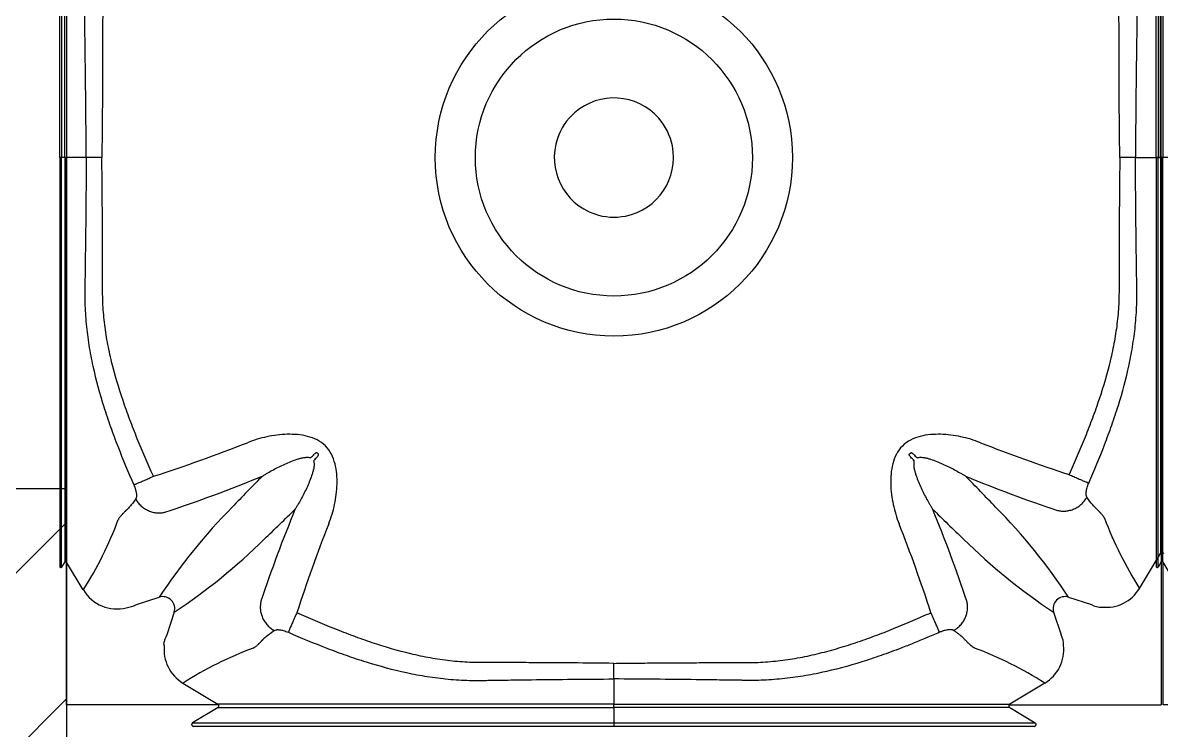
# Model space of a CAD drawing. Header units: millimetres. Extents: x -455371 to 117772, y -78417 to 116564.
# Drawn here: x -38112 to -37532, y 55724 to 56085 of the extents above; entities that cross this region are included whole.
import ezdxf

# ---------------------------------------------------------------- set-up
doc = ezdxf.new("R2010")
doc.units = ezdxf.units.MM
doc.layers.get('0').update_dxf_attribs({"color": 255})
doc.layers.add('Cls', color=7, linetype='Continuous', lineweight=25)
doc.layers.add('quote', color=5, linetype='Continuous', lineweight=15)
doc.layers.add('Contorno-Cupolex', color=3, linetype='Continuous')
doc.layers.add('RETINI', color=253, linetype='Continuous')

# ---------------------------------------------------------------- blocks, each defined once
blk = doc.blocks.new('Cupolex H50')
at = {"layer": 'Contorno-Cupolex', "linetype": 'Continuous'}
for p, q in [((19692.858, 10192.535), (19692.858, 10213.322)), ((19692.951, 10192.535), (19692.858, 10192.535)), ((19692.858, 10192.535), (19692.858, 10171.748)), ((19693.116, 10192.535), (19692.951, 10192.535)), ((19693.201, 10192.535), (19693.116, 10192.535)), ((19694.204, 10192.535), (19693.201, 10192.535)), ((19694.997, 10192.535), (19694.204, 10192.535)), ((19747.5, 10192.535), (19746.707, 10192.535)), ((19747.5, 10192.535), (19748.773, 10192.535)), ((19748.944, 10192.535), (19748.773, 10192.535)), ((19705.932, 10177.531), (19706.004, 10177.459)), ((19736.013, 10177.459), (19736.085, 10177.531)), ((19747.709, 10170.646), (19748.773, 10172.417)), ((19748.808, 10172.46), (19748.808, 10172.452)), ((19748.808, 10172.452), (19748.808, 10164.735)), ((19693.116, 10171.996), (19692.951, 10171.722)), ((19693.201, 10171.996), (19693.116, 10171.996)), ((19693.208, 10171.984), (19693.201, 10171.996)), ((19693.208, 10171.976), (19693.208, 10171.984)), ((19694.056, 10170.564), (19693.208, 10171.976)), ((19693.208, 10164.735), (19693.208, 10171.976)), ((19696.753, 10169.82), (19697.911, 10170.197)), ((19744.105, 10170.197), (19745.264, 10169.82)), ((19698.67, 10169.438), (19698.294, 10168.28)), ((19743.347, 10169.438), (19743.723, 10168.28)), ((19721.008, 10166.044), (19721.008, 10166.837)), ((19699.119, 10165.834), (19700.89, 10164.77)), ((19721.008, 10166.044), (19721.008, 10164.771)), ((19742.898, 10165.834), (19741.127, 10164.77)), ((19700.925, 10164.735), (19693.208, 10164.735)), ((19700.898, 10164.6), (19699.601, 10163.82)), ((19700.933, 10164.735), (19700.925, 10164.735)), ((19721.008, 10164.599), (19721.008, 10164.771)), ((19721.008, 10164.599), (19721.008, 10163.821)), ((19741.084, 10164.735), (19741.092, 10164.735)), ((19741.092, 10164.735), (19748.808, 10164.735)), ((19741.119, 10164.6), (19742.416, 10163.82)), ((19721.008, 10163.635), (19699.654, 10163.635)), ((19721.008, 10163.821), (19721.008, 10163.635)), ((19742.363, 10163.635), (19721.008, 10163.635))]:
    blk.add_line(p, q, dxfattribs=at)
for radius in [9.073, 7.037]:
    blk.add_circle((19721.008, 10192.535), radius, dxfattribs=at)
for centre, radius, start, end in [((19721.008, 10192.535), 3.029, 41.25, 131.25), ((19721.008, 10192.535), 3.029, 131.25, 161.25), ((19721.008, 10192.535), 3.029, 11.25, 41.25), ((19721.008, 10192.535), 3.029, 161.25, 251.25), ((19721.008, 10192.535), 3.029, 281.25, 11.25), ((19721.008, 10192.535), 3.029, 251.25, 281.25), ((19671.606, 10256.75), 84.511, 287.92489, 291.36419), ((19769.413, 10254.064), 81.647, 248.60087, 251.96279), ((19647.472, 10236.537), 83.013, 314.44915, 314.6275), ((19794.544, 10236.537), 83.013, 225.3725, 225.55085), ((19765.011, 10118.999), 83.013, 135.3725, 135.55085), ((19677.006, 10118.999), 83.013, 44.44915, 44.6275), ((19676.338, 10241.136), 70.114, 288.16797, 292.48426), ((19775.244, 10104.861), 101.529, 135.24033, 136.48357), ((19666.773, 10104.862), 101.528, 43.51644, 44.7597), ((19764.872, 10239.053), 67.882, 247.47222, 251.6936), ((19722.646, 10153.941), 29.599, 135.27197, 146.68663), ((19767.526, 10148.671), 67.882, 157.47222, 161.6936), ((19633.335, 10246.77), 101.528, 313.51644, 314.7597), ((19674.49, 10148.671), 67.882, 18.3064, 22.52778), ((19823.019, 10261.545), 122.115, 225.3451, 226.37876), ((19719.371, 10153.941), 29.599, 33.31337, 44.72803), ((19677.575, 10180.979), 19.496, 327.71075, 339.45955), ((19782.538, 10144.13), 81.647, 158.60087, 161.96279), ((19659.479, 10144.13), 81.647, 18.03721, 21.39913), ((19764.175, 10181.087), 19.498, 200.64304, 212.37979), ((19682.414, 10194.173), 29.599, 303.31337, 314.72803), ((19759.649, 10194.23), 29.672, 225.28608, 236.67252), ((19748.859, 10172.365), 0.1, 120.3283, 149.06717), ((19748.858, 10172.374), 0.0994, 30.74221, 120.22948), ((19692.908, 10171.747), 0.0499, 179.27755, 329.03728), ((19695.76, 10171.587), 1.987, 210.98877, 283.95348), ((19746.005, 10171.669), 1.987, 263.94289, 329.01288), ((19695.909, 10171.605), 1.974, 279.62968, 295.30529), ((19698.098, 10169.625), 0.601, 341.86663, 108.13337), ((19743.918, 10169.625), 0.601, 71.86663, 198.13337), ((19745.761, 10170.723), 1.031, 241.14815, 271.90187), ((19700.317, 10167.325), 2.238, 154.73634, 166.96361), ((19742.82, 10167.782), 1.031, 358.098, 28.85197), ((19698.066, 10167.758), 0.1, 353.99442, 45.05073), ((19700.142, 10167.538), 1.987, 173.94289, 239.01288), ((19709.561, 10149.368), 19.498, 110.64304, 122.37979), ((19732.568, 10149.593), 19.248, 57.54397, 69.4332), ((19741.874, 10167.538), 1.987, 300.98712, 6.05711), ((19700.838, 10164.684), 0.1, 30.3283, 59.06717), ((19700.847, 10164.685), 0.0994, 300.74221, 30.22948), ((19741.17, 10164.685), 0.0994, 149.77052, 239.25779), ((19741.178, 10164.684), 0.1, 120.93283, 149.6717), ((19699.653, 10163.735), 0.0998, 120.96272, 270.72242), ((19742.364, 10163.735), 0.0998, 269.27767, 59.03719)]:
    blk.add_arc(centre, radius, start, end, dxfattribs=at)
for points, knots in [([(19692.951, 10213.348), (19692.951, 10211.819), (19692.951, 10210.284), (19692.951, 10208.366), (19692.951, 10207.982), (19692.951, 10207.407), (19692.951, 10207.215), (19692.951, 10206.999), (19692.951, 10206.975), (19692.951, 10206.928), (19692.951, 10206.905), (19692.951, 10206.823), (19692.951, 10206.751), (19692.951, 10206.485), (19692.951, 10206.231), (19692.951, 10205.762), (19692.951, 10205.591), (19692.951, 10205.219), (19692.951, 10205.016), (19692.951, 10204.369), (19692.951, 10203.893), (19692.951, 10203.114), (19692.951, 10202.842), (19692.951, 10202.285), (19692.951, 10202.001), (19692.951, 10201.421), (19692.951, 10201.126), (19692.951, 10200.525), (19692.951, 10200.217), (19692.951, 10199.756), (19692.951, 10199.602), (19692.951, 10199.427), (19692.951, 10199.405), (19692.951, 10199.383)], [0, 0, 0, 0, 0.5, 0.5, 0.625, 0.625, 0.6875, 0.6875, 0.6953125, 0.6953125, 0.703125, 0.703125, 0.71875, 0.71875, 0.75, 0.75, 0.765625, 0.765625, 0.78125, 0.78125, 0.8125, 0.8125, 0.828125, 0.828125, 0.84375, 0.84375, 0.859375, 0.859375, 0.875, 0.875, 0.8828125, 0.8828125, 0.8839302, 0.8839302, 0.8839302, 0.8839302]), ([(19693.116, 10192.535), (19693.116, 10193.816), (19693.116, 10195.097), (19693.116, 10197.018), (19693.116, 10197.659), (19693.116, 10198.46), (19693.116, 10198.621), (19693.116, 10198.942), (19693.116, 10199.104), (19693.116, 10199.39), (19693.116, 10199.514), (19693.116, 10199.767), (19693.116, 10199.896), (19693.116, 10200.537), (19693.116, 10201.023), (19693.116, 10201.973), (19693.116, 10202.439), (19693.116, 10203.761), (19693.116, 10204.543), (19693.116, 10205.471), (19693.116, 10205.74), (19693.116, 10206.182), (19693.116, 10206.355), (19693.116, 10206.517), (19693.116, 10206.547), (19693.116, 10206.586), (19693.116, 10206.598), (19693.116, 10206.622), (19693.116, 10206.633), (19693.116, 10206.693), (19693.116, 10206.743), (19693.116, 10206.894), (19693.116, 10206.994), (19693.116, 10207.497), (19693.116, 10207.899), (19693.116, 10209.911), (19693.116, 10211.52), (19693.116, 10213.074)], [0, 0, 0, 0, 0.0625, 0.0625, 0.09375, 0.09375, 0.101562, 0.101562, 0.109375, 0.109375, 0.117187, 0.117187, 0.125, 0.125, 0.15625, 0.15625, 0.1875, 0.1875, 0.25, 0.25, 0.28125, 0.28125, 0.3125, 0.3125, 0.320312, 0.320312, 0.324219, 0.324219, 0.328125, 0.328125, 0.34375, 0.34375, 0.375, 0.375, 0.5, 0.5, 1, 1, 1, 1]), ([(19693.201, 10213.074), (19693.201, 10211.52), (19693.201, 10209.911), (19693.201, 10207.899), (19693.201, 10207.497), (19693.201, 10206.994), (19693.201, 10206.894), (19693.201, 10206.743), (19693.201, 10206.693), (19693.201, 10206.633), (19693.201, 10206.622), (19693.201, 10206.598), (19693.201, 10206.586), (19693.201, 10206.547), (19693.201, 10206.517), (19693.201, 10206.355), (19693.201, 10206.182), (19693.201, 10205.74), (19693.201, 10205.471), (19693.201, 10204.543), (19693.201, 10203.761), (19693.201, 10202.439), (19693.201, 10201.973), (19693.201, 10201.023), (19693.201, 10200.537), (19693.201, 10199.896), (19693.201, 10199.767), (19693.201, 10199.514), (19693.201, 10199.39), (19693.201, 10199.104), (19693.201, 10198.942), (19693.201, 10198.621), (19693.201, 10198.46), (19693.201, 10197.659), (19693.201, 10197.018), (19693.201, 10195.097), (19693.201, 10193.816), (19693.201, 10192.535)], [0, 0, 0, 0, 0.5, 0.5, 0.625, 0.625, 0.65625, 0.65625, 0.671875, 0.671875, 0.675781, 0.675781, 0.679688, 0.679688, 0.6875, 0.6875, 0.71875, 0.71875, 0.75, 0.75, 0.8125, 0.8125, 0.84375, 0.84375, 0.875, 0.875, 0.882813, 0.882813, 0.890625, 0.890625, 0.898438, 0.898438, 0.90625, 0.90625, 0.9375, 0.9375, 1, 1, 1, 1]), ([(19748.773, 10197.227), (19748.773, 10197.476), (19748.773, 10197.725), (19748.773, 10198.276), (19748.773, 10198.579), (19748.773, 10199.183), (19748.773, 10199.485), (19748.773, 10200.088), (19748.773, 10200.39), (19748.773, 10200.988), (19748.773, 10201.279), (19748.773, 10201.848), (19748.773, 10202.126), (19748.773, 10202.668), (19748.773, 10202.933), (19748.773, 10203.687), (19748.773, 10204.141), (19748.773, 10204.948), (19748.773, 10205.286), (19748.773, 10205.693), (19748.773, 10205.813), (19748.773, 10206.011), (19748.773, 10206.089), (19748.773, 10206.182), (19748.773, 10206.207), (19748.773, 10206.254), (19748.773, 10206.278), (19748.773, 10206.348), (19748.773, 10206.396), (19748.773, 10206.631), (19748.773, 10206.819), (19748.773, 10207.385), (19748.773, 10207.761), (19748.773, 10209.646), (19748.773, 10211.153), (19748.773, 10212.653)], [0.0808693, 0.0808693, 0.0808693, 0.0808693, 0.09375, 0.09375, 0.109375, 0.109375, 0.125, 0.125, 0.140625, 0.140625, 0.15625, 0.15625, 0.171875, 0.171875, 0.1875, 0.1875, 0.21875, 0.21875, 0.25, 0.25, 0.265625, 0.265625, 0.28125, 0.28125, 0.2890625, 0.2890625, 0.296875, 0.296875, 0.3125, 0.3125, 0.375, 0.375, 0.5, 0.5, 1, 1, 1, 1]), ([(19694.204, 10192.535), (19694.201, 10193), (19694.195, 10193.932), (19694.182, 10195.335), (19694.168, 10196.624), (19694.152, 10197.796), (19694.141, 10198.585), (19694.133, 10199.112), (19694.127, 10199.469), (19694.134, 10200.097), (19694.19, 10200.998), (19694.328, 10202.07), (19694.597, 10203.479), (19694.973, 10204.852), (19695.427, 10206.202), (19695.795, 10207.192), (19696.194, 10208.185), (19696.475, 10208.833), (19696.619, 10209.166)], [0, 0, 0, 0, 0.081858, 0.164277, 0.247255, 0.309067, 0.370865, 0.386322, 0.40194, 0.433686, 0.497156, 0.560794, 0.624159, 0.750052, 0.811351, 0.87539, 0.93616, 1, 1, 1, 1]), ([(19697.616, 10208.729), (19697.527, 10208.528), (19697.343, 10208.117), (19697.069, 10207.48), (19696.755, 10206.724), (19696.415, 10205.856), (19696.124, 10205.045), (19695.909, 10204.392), (19695.709, 10203.738), (19695.485, 10202.915), (19695.27, 10201.916), (19695.118, 10200.908), (19695.05, 10200.064), (19695.036, 10199.515), (19695.035, 10199.26), (19695.035, 10199.086), (19695.036, 10198.603), (19695.034, 10197.811), (19695.03, 10196.404), (19695.021, 10194.997), (19695.009, 10193.59), (19695.001, 10192.887), (19694.997, 10192.535)], [0, 0, 0, 0, 0.039685, 0.081401, 0.12514, 0.187502, 0.249718, 0.280702, 0.311603, 0.373204, 0.434675, 0.49602, 0.557011, 0.587479, 0.595205, 0.603053, 0.61891, 0.682454, 0.745963, 0.872985, 0.936476, 1, 1, 1, 1]), ([(19746.707, 10192.535), (19746.703, 10192.885), (19746.695, 10193.585), (19746.682, 10194.984), (19746.673, 10196.383), (19746.669, 10197.783), (19746.667, 10198.57), (19746.668, 10199.094), (19746.668, 10199.435), (19746.655, 10200.025), (19746.59, 10200.865), (19746.442, 10201.867), (19746.232, 10202.86), (19746.013, 10203.678), (19745.816, 10204.328), (19745.606, 10204.976), (19745.319, 10205.782), (19744.941, 10206.753), (19744.545, 10207.706), (19744.267, 10208.337), (19744.133, 10208.64)], [0, 0, 0, 0, 0.063564, 0.127097, 0.254201, 0.31775, 0.381331, 0.397214, 0.41286, 0.44336, 0.504368, 0.565708, 0.627174, 0.688693, 0.719527, 0.750429, 0.81247, 0.874829, 0.93973, 1, 1, 1, 1]), ([(19745.13, 10209.074), (19745.226, 10208.852), (19745.415, 10208.415), (19745.683, 10207.765), (19745.984, 10207), (19746.307, 10206.125), (19746.754, 10204.783), (19747.123, 10203.419), (19747.385, 10202.017), (19747.519, 10200.951), (19747.572, 10200.056), (19747.576, 10199.431), (19747.571, 10199.077), (19747.562, 10198.553), (19747.552, 10197.768), (19747.533, 10196.369), (19747.514, 10194.625), (19747.505, 10193.229), (19747.5, 10192.535)], [0, 0, 0, 0, 0.042924, 0.084471, 0.124692, 0.188647, 0.249907, 0.375615, 0.438991, 0.50263, 0.566109, 0.597857, 0.613444, 0.628905, 0.690742, 0.752592, 0.876921, 1, 1, 1, 1]), ([(19692.951, 10199.383), (19692.951, 10199.251), (19692.951, 10199.12), (19692.951, 10198.681), (19692.951, 10198.373), (19692.951, 10197.452), (19692.951, 10196.837), (19692.951, 10194.993), (19692.951, 10193.764), (19692.951, 10192.535)], [0.8839302, 0.8839302, 0.8839302, 0.8839302, 0.890625, 0.890625, 0.90625, 0.90625, 0.9375, 0.9375, 1, 1, 1, 1]), ([(19748.773, 10192.535), (19748.773, 10193.744), (19748.773, 10194.952), (19748.773, 10196.516), (19748.773, 10196.872), (19748.773, 10197.227)], [0, 0, 0, 0, 0.0625, 0.0625, 0.08086931, 0.08086931, 0.08086931, 0.08086931]), ([(19692.951, 10185.719), (19692.951, 10185.84), (19692.951, 10185.961), (19692.951, 10186.389), (19692.951, 10186.697), (19692.951, 10187.619), (19692.951, 10188.233), (19692.951, 10190.077), (19692.951, 10191.306), (19692.951, 10192.535)], [0.8844651, 0.8844651, 0.8844651, 0.8844651, 0.890625, 0.890625, 0.90625, 0.90625, 0.9375, 0.9375, 1, 1, 1, 1]), ([(19693.116, 10192.535), (19693.116, 10191.89), (19693.116, 10191.245), (19693.116, 10189.955), (19693.116, 10189.309), (19693.116, 10188.019), (19693.116, 10187.374), (19693.116, 10186.406), (19693.116, 10186.083), (19693.116, 10185.44), (19693.116, 10185.117), (19693.116, 10184.478), (19693.116, 10184.165), (19693.116, 10183.551), (19693.116, 10183.249), (19693.116, 10182.657), (19693.116, 10182.365), (19693.116, 10181.811), (19693.116, 10181.544), (19693.116, 10180.784), (19693.116, 10180.317), (19693.116, 10179.729), (19693.116, 10179.548), (19693.116, 10179.222), (19693.116, 10179.074), (19693.116, 10178.693), (19693.116, 10178.525), (19693.116, 10178.326), (19693.116, 10178.225), (19693.116, 10178.024), (19693.116, 10177.924), (19693.116, 10177.723), (19693.116, 10177.623), (19693.116, 10177.321), (19693.116, 10177.121), (19693.116, 10176.719), (19693.116, 10176.518), (19693.116, 10175.916), (19693.116, 10175.515), (19693.116, 10174.712), (19693.116, 10174.311), (19693.116, 10173.271), (19693.116, 10172.633), (19693.116, 10171.996)], [0, 0, 0, 0, 0.032927, 0.032927, 0.065853, 0.065853, 0.09878, 0.09878, 0.115243, 0.115243, 0.131706, 0.131706, 0.14817, 0.14817, 0.164633, 0.164633, 0.181096, 0.181096, 0.197559, 0.197559, 0.230486, 0.230486, 0.246949, 0.246949, 0.263413, 0.263413, 0.296339, 0.296339, 0.329266, 0.329266, 0.362192, 0.362192, 0.395119, 0.395119, 0.460972, 0.460972, 0.526825, 0.526825, 0.658531, 0.658531, 0.790238, 0.790238, 1, 1, 1, 1]), ([(19693.201, 10171.996), (19693.201, 10172.633), (19693.201, 10173.271), (19693.201, 10174.311), (19693.201, 10174.712), (19693.201, 10175.515), (19693.201, 10175.916), (19693.201, 10176.518), (19693.201, 10176.719), (19693.201, 10177.121), (19693.201, 10177.321), (19693.201, 10177.623), (19693.201, 10177.723), (19693.201, 10177.924), (19693.201, 10178.024), (19693.201, 10178.225), (19693.201, 10178.326), (19693.201, 10178.525), (19693.201, 10178.693), (19693.201, 10179.074), (19693.201, 10179.222), (19693.201, 10179.548), (19693.201, 10179.729), (19693.201, 10180.317), (19693.201, 10180.784), (19693.201, 10181.544), (19693.201, 10181.811), (19693.201, 10182.365), (19693.201, 10182.657), (19693.201, 10183.249), (19693.201, 10183.551), (19693.201, 10184.165), (19693.201, 10184.478), (19693.201, 10185.117), (19693.201, 10185.44), (19693.201, 10186.083), (19693.201, 10186.406), (19693.201, 10187.374), (19693.201, 10188.019), (19693.201, 10189.309), (19693.201, 10189.955), (19693.201, 10191.245), (19693.201, 10191.89), (19693.201, 10192.535)], [0, 0, 0, 0, 0.209762, 0.209762, 0.341469, 0.341469, 0.473175, 0.473175, 0.539028, 0.539028, 0.604881, 0.604881, 0.637808, 0.637808, 0.670734, 0.670734, 0.703661, 0.703661, 0.736587, 0.736587, 0.753051, 0.753051, 0.769514, 0.769514, 0.802441, 0.802441, 0.818904, 0.818904, 0.835367, 0.835367, 0.85183, 0.85183, 0.868294, 0.868294, 0.884757, 0.884757, 0.90122, 0.90122, 0.934147, 0.934147, 0.967073, 0.967073, 1, 1, 1, 1]), ([(19694.204, 10192.535), (19694.196, 10191.132), (19694.183, 10189.729), (19694.161, 10187.975), (19694.157, 10187.624), (19694.15, 10187.098), (19694.147, 10186.923), (19694.142, 10186.572), (19694.14, 10186.397), (19694.136, 10186.134), (19694.134, 10186.047), (19694.131, 10185.871), (19694.13, 10185.783), (19694.129, 10185.648), (19694.129, 10185.603), (19694.129, 10185.513), (19694.13, 10185.468), (19694.131, 10185.333), (19694.133, 10185.243), (19694.145, 10184.793), (19694.167, 10184.434), (19694.219, 10183.895), (19694.239, 10183.716), (19694.285, 10183.358), (19694.31, 10183.179), (19694.396, 10182.644), (19694.463, 10182.291), (19694.692, 10181.241), (19694.881, 10180.552), (19695.203, 10179.533), (19695.317, 10179.195), (19695.554, 10178.525), (19695.678, 10178.193), (19696.062, 10177.202), (19696.335, 10176.551), (19696.619, 10175.905)], [0, 0, 0, 0, 0.25, 0.25, 0.3125, 0.3125, 0.34375, 0.34375, 0.375, 0.375, 0.390625, 0.390625, 0.40625, 0.40625, 0.414062, 0.414062, 0.421875, 0.421875, 0.4375, 0.4375, 0.5, 0.5, 0.53125, 0.53125, 0.5625, 0.5625, 0.625, 0.625, 0.75, 0.75, 0.8125, 0.8125, 0.875, 0.875, 1, 1, 1, 1]), ([(19697.616, 10176.341), (19697.331, 10176.975), (19697.057, 10177.611), (19696.667, 10178.572), (19696.541, 10178.894), (19696.298, 10179.54), (19696.182, 10179.865), (19695.851, 10180.841), (19695.655, 10181.496), (19695.414, 10182.489), (19695.342, 10182.822), (19695.25, 10183.325), (19695.222, 10183.493), (19695.172, 10183.829), (19695.149, 10183.997), (19695.091, 10184.501), (19695.064, 10184.838), (19695.045, 10185.259), (19695.042, 10185.344), (19695.039, 10185.47), (19695.038, 10185.513), (19695.037, 10185.597), (19695.036, 10185.639), (19695.035, 10185.766), (19695.035, 10185.853), (19695.035, 10186.027), (19695.035, 10186.115), (19695.036, 10186.379), (19695.035, 10186.556), (19695.035, 10186.907), (19695.035, 10187.083), (19695.033, 10187.611), (19695.032, 10187.963), (19695.025, 10189.721), (19695.013, 10191.128), (19694.997, 10192.535)], [0, 0, 0, 0, 0.125, 0.125, 0.1875, 0.1875, 0.25, 0.25, 0.375, 0.375, 0.4375, 0.4375, 0.46875, 0.46875, 0.5, 0.5, 0.5625, 0.5625, 0.578125, 0.578125, 0.585938, 0.585938, 0.59375, 0.59375, 0.609375, 0.609375, 0.625, 0.625, 0.65625, 0.65625, 0.6875, 0.6875, 0.75, 0.75, 1, 1, 1, 1]), ([(19746.707, 10192.535), (19746.69, 10191.136), (19746.679, 10189.736), (19746.671, 10187.987), (19746.67, 10187.637), (19746.668, 10186.937), (19746.668, 10186.588), (19746.668, 10186.15), (19746.668, 10186.062), (19746.668, 10185.931), (19746.668, 10185.888), (19746.668, 10185.802), (19746.668, 10185.759), (19746.667, 10185.674), (19746.667, 10185.632), (19746.666, 10185.549), (19746.665, 10185.507), (19746.662, 10185.381), (19746.659, 10185.297), (19746.642, 10184.878), (19746.616, 10184.543), (19746.56, 10184.041), (19746.538, 10183.874), (19746.489, 10183.54), (19746.462, 10183.373), (19746.372, 10182.873), (19746.302, 10182.542), (19746.066, 10181.554), (19745.874, 10180.904), (19745.549, 10179.935), (19745.435, 10179.613), (19745.196, 10178.971), (19745.071, 10178.651), (19744.686, 10177.694), (19744.414, 10177.061), (19744.133, 10176.43)], [0, 0, 0, 0, 0.25, 0.25, 0.3125, 0.3125, 0.375, 0.375, 0.390625, 0.390625, 0.398438, 0.398438, 0.40625, 0.40625, 0.414062, 0.414062, 0.421875, 0.421875, 0.4375, 0.4375, 0.5, 0.5, 0.53125, 0.53125, 0.5625, 0.5625, 0.625, 0.625, 0.75, 0.75, 0.8125, 0.8125, 0.875, 0.875, 1, 1, 1, 1]), ([(19745.13, 10175.996), (19745.411, 10176.639), (19745.68, 10177.288), (19746.06, 10178.275), (19746.182, 10178.606), (19746.416, 10179.272), (19746.528, 10179.607), (19746.844, 10180.619), (19747.029, 10181.303), (19747.253, 10182.347), (19747.319, 10182.698), (19747.402, 10183.23), (19747.427, 10183.408), (19747.471, 10183.764), (19747.491, 10183.943), (19747.54, 10184.478), (19747.561, 10184.835), (19747.572, 10185.283), (19747.574, 10185.372), (19747.575, 10185.507), (19747.575, 10185.551), (19747.575, 10185.641), (19747.575, 10185.686), (19747.574, 10185.775), (19747.573, 10185.819), (19747.572, 10185.907), (19747.571, 10185.95), (19747.569, 10186.081), (19747.568, 10186.168), (19747.561, 10186.604), (19747.556, 10186.953), (19747.547, 10187.651), (19747.542, 10187.999), (19747.521, 10189.744), (19747.508, 10191.139), (19747.5, 10192.535)], [0, 0, 0, 0, 0.125, 0.125, 0.1875, 0.1875, 0.25, 0.25, 0.375, 0.375, 0.4375, 0.4375, 0.46875, 0.46875, 0.5, 0.5, 0.5625, 0.5625, 0.578125, 0.578125, 0.585938, 0.585938, 0.59375, 0.59375, 0.601562, 0.601562, 0.609375, 0.609375, 0.625, 0.625, 0.6875, 0.6875, 0.75, 0.75, 1, 1, 1, 1]), ([(19748.773, 10192.535), (19748.773, 10191.326), (19748.773, 10190.118), (19748.773, 10188.552), (19748.773, 10188.195), (19748.773, 10187.838)], [0, 0, 0, 0, 0.0625, 0.0625, 0.0809509, 0.0809509, 0.0809509, 0.0809509]), ([(19748.773, 10187.838), (19748.773, 10187.591), (19748.773, 10187.343), (19748.773, 10186.794), (19748.773, 10186.492), (19748.773, 10185.887), (19748.773, 10185.585), (19748.773, 10184.982), (19748.773, 10184.68), (19748.773, 10184.082), (19748.773, 10183.791), (19748.773, 10183.222), (19748.773, 10182.944), (19748.773, 10182.402), (19748.773, 10182.137), (19748.773, 10181.383), (19748.773, 10180.929), (19748.773, 10180.122), (19748.773, 10179.784), (19748.773, 10179.377), (19748.773, 10179.257), (19748.773, 10179.059), (19748.773, 10178.981), (19748.773, 10178.888), (19748.773, 10178.863), (19748.773, 10178.816), (19748.773, 10178.792), (19748.773, 10178.722), (19748.773, 10178.675), (19748.773, 10178.439), (19748.773, 10178.251), (19748.773, 10177.686), (19748.773, 10177.309), (19748.773, 10176.069), (19748.773, 10175.206), (19748.773, 10174.345)], [0.0809509, 0.0809509, 0.0809509, 0.0809509, 0.09375, 0.09375, 0.109375, 0.109375, 0.125, 0.125, 0.140625, 0.140625, 0.15625, 0.15625, 0.171875, 0.171875, 0.1875, 0.1875, 0.21875, 0.21875, 0.25, 0.25, 0.265625, 0.265625, 0.28125, 0.28125, 0.2890625, 0.2890625, 0.296875, 0.296875, 0.3125, 0.3125, 0.375, 0.375, 0.5, 0.5, 0.786222, 0.786222, 0.786222, 0.786222]), ([(19692.951, 10171.722), (19692.951, 10173.251), (19692.951, 10174.786), (19692.951, 10176.704), (19692.951, 10177.088), (19692.951, 10177.663), (19692.951, 10177.855), (19692.951, 10178.071), (19692.951, 10178.095), (19692.951, 10178.143), (19692.951, 10178.165), (19692.951, 10178.247), (19692.951, 10178.319), (19692.951, 10178.585), (19692.951, 10178.839), (19692.951, 10179.308), (19692.951, 10179.479), (19692.951, 10179.851), (19692.951, 10180.054), (19692.951, 10180.701), (19692.951, 10181.177), (19692.951, 10181.956), (19692.951, 10182.229), (19692.951, 10182.785), (19692.951, 10183.07), (19692.951, 10183.649), (19692.951, 10183.944), (19692.951, 10184.545), (19692.951, 10184.854), (19692.951, 10185.314), (19692.951, 10185.468), (19692.951, 10185.654), (19692.951, 10185.686), (19692.951, 10185.719)], [0, 0, 0, 0, 0.5, 0.5, 0.625, 0.625, 0.6875, 0.6875, 0.6953125, 0.6953125, 0.703125, 0.703125, 0.71875, 0.71875, 0.75, 0.75, 0.765625, 0.765625, 0.78125, 0.78125, 0.8125, 0.8125, 0.828125, 0.828125, 0.84375, 0.84375, 0.859375, 0.859375, 0.875, 0.875, 0.8828125, 0.8828125, 0.8844651, 0.8844651, 0.8844651, 0.8844651]), ([(19706.519, 10173.92), (19706.649, 10174.243), (19706.749, 10174.573), (19706.893, 10175.248), (19706.938, 10175.595), (19706.95, 10176.114), (19706.946, 10176.287), (19706.913, 10176.633), (19706.885, 10176.807), (19706.754, 10177.309), (19706.6, 10177.633), (19706.227, 10178.005), (19706.085, 10178.105), (19705.775, 10178.267), (19705.611, 10178.326), (19705.276, 10178.412), (19705.103, 10178.44), (19704.757, 10178.472), (19704.585, 10178.477), (19704.069, 10178.464), (19703.723, 10178.42), (19703.046, 10178.276), (19702.716, 10178.175), (19702.393, 10178.046)], [0, 0, 0, 0, 0.125, 0.125, 0.25, 0.25, 0.3125, 0.3125, 0.375, 0.375, 0.5, 0.5, 0.5625, 0.5625, 0.625, 0.625, 0.6875, 0.6875, 0.75, 0.75, 0.875, 0.875, 1, 1, 1, 1]), ([(19739.624, 10178.046), (19739.3, 10178.175), (19738.97, 10178.276), (19738.296, 10178.42), (19737.949, 10178.465), (19737.429, 10178.477), (19737.256, 10178.472), (19736.91, 10178.44), (19736.737, 10178.411), (19736.234, 10178.281), (19735.91, 10178.126), (19735.538, 10177.753), (19735.438, 10177.612), (19735.276, 10177.302), (19735.218, 10177.138), (19735.131, 10176.803), (19735.103, 10176.629), (19735.071, 10176.284), (19735.066, 10176.112), (19735.079, 10175.596), (19735.123, 10175.25), (19735.268, 10174.573), (19735.368, 10174.242), (19735.497, 10173.92)], [0, 0, 0, 0, 0.125, 0.125, 0.25, 0.25, 0.3125, 0.3125, 0.375, 0.375, 0.5, 0.5, 0.5625, 0.5625, 0.625, 0.625, 0.6875, 0.6875, 0.75, 0.75, 0.875, 0.875, 1, 1, 1, 1]), ([(19705.932, 10177.531), (19705.929, 10177.533), (19705.925, 10177.534), (19705.918, 10177.535), (19705.914, 10177.535), (19705.904, 10177.533), (19705.897, 10177.531), (19705.877, 10177.523), (19705.865, 10177.516), (19705.829, 10177.494), (19705.808, 10177.477), (19705.789, 10177.458)], [0, 0, 0, 0, 0.0625, 0.0625, 0.125, 0.125, 0.25, 0.25, 0.5, 0.5, 1, 1, 1, 1]), ([(19705.931, 10177.315), (19705.95, 10177.335), (19705.968, 10177.356), (19705.99, 10177.392), (19705.997, 10177.404), (19706.004, 10177.424), (19706.007, 10177.431), (19706.008, 10177.441), (19706.008, 10177.445), (19706.008, 10177.452), (19706.006, 10177.456), (19706.004, 10177.459)], [0, 0, 0, 0, 0.5, 0.5, 0.75, 0.75, 0.875, 0.875, 0.9375, 0.9375, 1, 1, 1, 1]), ([(19736.086, 10177.315), (19736.066, 10177.335), (19736.049, 10177.356), (19736.027, 10177.392), (19736.02, 10177.404), (19736.012, 10177.424), (19736.01, 10177.431), (19736.008, 10177.441), (19736.008, 10177.445), (19736.009, 10177.452), (19736.01, 10177.456), (19736.013, 10177.459)], [0, 0, 0, 0, 0.5, 0.5, 0.75, 0.75, 0.875, 0.875, 0.9375, 0.9375, 1, 1, 1, 1]), ([(19736.228, 10177.458), (19736.209, 10177.477), (19736.187, 10177.494), (19736.152, 10177.516), (19736.14, 10177.523), (19736.12, 10177.531), (19736.113, 10177.533), (19736.102, 10177.535), (19736.099, 10177.535), (19736.091, 10177.534), (19736.088, 10177.533), (19736.085, 10177.531)], [0, 0, 0, 0, 0.5, 0.5, 0.75, 0.75, 0.875, 0.875, 0.9375, 0.9375, 1, 1, 1, 1]), ([(19703.152, 10176.351), (19703.174, 10176.365), (19703.197, 10176.379), (19703.243, 10176.407), (19703.266, 10176.421), (19703.335, 10176.462), (19703.381, 10176.489), (19703.521, 10176.57), (19703.615, 10176.622), (19703.901, 10176.775), (19704.096, 10176.872), (19704.398, 10177.008), (19704.5, 10177.052), (19704.708, 10177.135), (19704.814, 10177.174), (19704.976, 10177.226), (19705.03, 10177.242), (19705.141, 10177.27), (19705.198, 10177.283), (19705.312, 10177.301), (19705.369, 10177.307), (19705.458, 10177.307), (19705.488, 10177.305), (19705.547, 10177.295), (19705.576, 10177.288), (19705.604, 10177.277)], [0, 0, 0, 0, 0.03125, 0.03125, 0.0625, 0.0625, 0.125, 0.125, 0.25, 0.25, 0.5, 0.5, 0.625, 0.625, 0.75, 0.75, 0.8125, 0.8125, 0.875, 0.875, 0.9375, 0.9375, 0.96875, 0.96875, 1, 1, 1, 1]), ([(19705.75, 10177.131), (19705.762, 10177.102), (19705.769, 10177.073), (19705.778, 10177.014), (19705.78, 10176.984), (19705.781, 10176.895), (19705.774, 10176.837), (19705.756, 10176.723), (19705.743, 10176.666), (19705.714, 10176.555), (19705.698, 10176.501), (19705.647, 10176.34), (19705.608, 10176.234), (19705.525, 10176.028), (19705.482, 10175.926), (19705.346, 10175.625), (19705.248, 10175.428), (19705.095, 10175.142), (19705.043, 10175.048), (19704.963, 10174.908), (19704.936, 10174.862), (19704.894, 10174.793), (19704.881, 10174.77), (19704.853, 10174.724), (19704.839, 10174.701), (19704.825, 10174.679)], [0, 0, 0, 0, 0.03125, 0.03125, 0.0625, 0.0625, 0.125, 0.125, 0.1875, 0.1875, 0.25, 0.25, 0.375, 0.375, 0.5, 0.5, 0.75, 0.75, 0.875, 0.875, 0.9375, 0.9375, 0.96875, 0.96875, 1, 1, 1, 1]), ([(19736.267, 10177.131), (19736.255, 10177.102), (19736.248, 10177.073), (19736.239, 10177.014), (19736.237, 10176.984), (19736.236, 10176.895), (19736.242, 10176.837), (19736.261, 10176.723), (19736.274, 10176.666), (19736.302, 10176.555), (19736.318, 10176.501), (19736.37, 10176.34), (19736.409, 10176.234), (19736.491, 10176.028), (19736.535, 10175.926), (19736.671, 10175.625), (19736.768, 10175.428), (19736.921, 10175.142), (19736.974, 10175.048), (19737.054, 10174.908), (19737.081, 10174.862), (19737.122, 10174.793), (19737.136, 10174.77), (19737.164, 10174.724), (19737.178, 10174.701), (19737.192, 10174.679)], [0, 0, 0, 0, 0.03125, 0.03125, 0.0625, 0.0625, 0.125, 0.125, 0.1875, 0.1875, 0.25, 0.25, 0.375, 0.375, 0.5, 0.5, 0.75, 0.75, 0.875, 0.875, 0.9375, 0.9375, 0.96875, 0.96875, 1, 1, 1, 1]), ([(19736.412, 10177.277), (19736.441, 10177.288), (19736.47, 10177.296), (19736.53, 10177.305), (19736.56, 10177.307), (19736.648, 10177.307), (19736.706, 10177.301), (19736.82, 10177.282), (19736.877, 10177.27), (19736.988, 10177.241), (19737.042, 10177.225), (19737.204, 10177.173), (19737.309, 10177.135), (19737.516, 10177.052), (19737.618, 10177.008), (19737.919, 10176.872), (19738.115, 10176.775), (19738.402, 10176.622), (19738.496, 10176.57), (19738.636, 10176.489), (19738.682, 10176.462), (19738.751, 10176.421), (19738.774, 10176.407), (19738.819, 10176.379), (19738.842, 10176.366), (19738.865, 10176.351)], [0, 0, 0, 0, 0.03125, 0.03125, 0.0625, 0.0625, 0.125, 0.125, 0.1875, 0.1875, 0.25, 0.25, 0.375, 0.375, 0.5, 0.5, 0.75, 0.75, 0.875, 0.875, 0.9375, 0.9375, 0.96875, 0.96875, 1, 1, 1, 1]), ([(19696.619, 10175.905), (19696.636, 10175.864), (19696.652, 10175.824), (19696.681, 10175.745), (19696.694, 10175.705), (19696.711, 10175.647), (19696.716, 10175.628), (19696.725, 10175.591), (19696.729, 10175.572), (19696.74, 10175.519), (19696.745, 10175.485), (19696.751, 10175.438), (19696.752, 10175.423), (19696.754, 10175.393), (19696.755, 10175.379), (19696.755, 10175.338), (19696.753, 10175.313), (19696.747, 10175.269), (19696.743, 10175.249), (19696.731, 10175.215), (19696.724, 10175.2), (19696.715, 10175.188)], [0, 0, 0, 0, 0.125, 0.125, 0.25, 0.25, 0.3125, 0.3125, 0.375, 0.375, 0.5, 0.5, 0.5625, 0.5625, 0.625, 0.625, 0.75, 0.75, 0.875, 0.875, 1, 1, 1, 1]), ([(19745.035, 10175.278), (19745.019, 10175.303), (19745.006, 10175.337), (19744.999, 10175.393), (19744.997, 10175.404), (19744.996, 10175.429), (19744.996, 10175.442), (19744.996, 10175.483), (19744.997, 10175.513), (19745.005, 10175.576), (19745.01, 10175.61), (19745.021, 10175.663), (19745.025, 10175.682), (19745.034, 10175.719), (19745.039, 10175.738), (19745.055, 10175.796), (19745.068, 10175.836), (19745.097, 10175.916), (19745.113, 10175.956), (19745.13, 10175.996)], [0, 0, 0, 0, 0.25, 0.25, 0.3125, 0.3125, 0.375, 0.375, 0.5, 0.5, 0.625, 0.625, 0.6875, 0.6875, 0.75, 0.75, 0.875, 0.875, 1, 1, 1, 1]), ([(19696.715, 10175.188), (19696.665, 10175.114), (19696.616, 10175.044), (19696.518, 10174.916), (19696.47, 10174.857), (19696.4, 10174.777), (19696.377, 10174.751), (19696.342, 10174.715), (19696.331, 10174.704), (19696.314, 10174.687), (19696.308, 10174.681), (19696.297, 10174.67), (19696.291, 10174.665), (19696.274, 10174.649), (19696.263, 10174.638), (19696.246, 10174.622), (19696.24, 10174.617), (19696.228, 10174.606), (19696.223, 10174.6), (19696.211, 10174.589), (19696.206, 10174.584), (19696.194, 10174.572), (19696.189, 10174.567), (19696.178, 10174.556), (19696.173, 10174.55), (19696.163, 10174.54), (19696.158, 10174.535), (19696.133, 10174.509), (19696.113, 10174.49), (19696.085, 10174.46), (19696.076, 10174.451), (19696.058, 10174.432), (19696.05, 10174.423), (19696.024, 10174.395), (19696.008, 10174.378), (19695.977, 10174.344), (19695.963, 10174.328), (19695.935, 10174.296), (19695.922, 10174.281), (19695.898, 10174.25), (19695.887, 10174.236), (19695.867, 10174.207), (19695.859, 10174.193), (19695.847, 10174.172), (19695.844, 10174.165), (19695.839, 10174.155), (19695.837, 10174.152), (19695.834, 10174.145), (19695.833, 10174.142), (19695.832, 10174.138)], [0, 0, 0, 0, 0.125, 0.125, 0.25, 0.25, 0.3125, 0.3125, 0.34375, 0.34375, 0.359375, 0.359375, 0.375, 0.375, 0.40625, 0.40625, 0.421875, 0.421875, 0.4375, 0.4375, 0.453125, 0.453125, 0.46875, 0.46875, 0.484375, 0.484375, 0.5, 0.5, 0.5625, 0.5625, 0.59375, 0.59375, 0.625, 0.625, 0.6875, 0.6875, 0.75, 0.75, 0.8125, 0.8125, 0.875, 0.875, 0.9375, 0.9375, 0.96875, 0.96875, 0.984375, 0.984375, 1, 1, 1, 1]), ([(19745.929, 10174.214), (19745.928, 10174.217), (19745.927, 10174.22), (19745.924, 10174.227), (19745.922, 10174.231), (19745.917, 10174.241), (19745.913, 10174.248), (19745.902, 10174.268), (19745.893, 10174.283), (19745.873, 10174.312), (19745.862, 10174.327), (19745.838, 10174.357), (19745.824, 10174.373), (19745.796, 10174.405), (19745.781, 10174.421), (19745.75, 10174.455), (19745.734, 10174.473), (19745.708, 10174.501), (19745.699, 10174.51), (19745.681, 10174.529), (19745.672, 10174.539), (19745.643, 10174.568), (19745.623, 10174.588), (19745.6, 10174.611), (19745.598, 10174.614), (19745.593, 10174.619), (19745.59, 10174.622), (19745.582, 10174.63), (19745.577, 10174.635), (19745.566, 10174.646), (19745.56, 10174.652), (19745.549, 10174.663), (19745.543, 10174.669), (19745.531, 10174.68), (19745.526, 10174.685), (19745.514, 10174.696), (19745.508, 10174.701), (19745.497, 10174.712), (19745.491, 10174.717), (19745.48, 10174.728), (19745.474, 10174.733), (19745.457, 10174.75), (19745.445, 10174.761), (19745.423, 10174.784), (19745.411, 10174.796), (19745.376, 10174.833), (19745.353, 10174.859), (19745.235, 10174.995), (19745.136, 10175.127), (19745.035, 10175.278)], [0, 0, 0, 0, 0.015625, 0.015625, 0.03125, 0.03125, 0.0625, 0.0625, 0.125, 0.125, 0.1875, 0.1875, 0.25, 0.25, 0.3125, 0.3125, 0.375, 0.375, 0.40625, 0.40625, 0.4375, 0.4375, 0.5, 0.5, 0.507812, 0.507812, 0.515625, 0.515625, 0.53125, 0.53125, 0.546875, 0.546875, 0.5625, 0.5625, 0.578125, 0.578125, 0.59375, 0.59375, 0.609375, 0.609375, 0.625, 0.625, 0.65625, 0.65625, 0.6875, 0.6875, 0.75, 0.75, 1, 1, 1, 1]), ([(19721.008, 10166.837), (19719.609, 10166.853), (19718.21, 10166.865), (19716.46, 10166.872), (19716.11, 10166.874), (19715.411, 10166.875), (19715.061, 10166.876), (19714.623, 10166.876), (19714.535, 10166.876), (19714.405, 10166.875), (19714.361, 10166.875), (19714.275, 10166.875), (19714.232, 10166.876), (19714.147, 10166.876), (19714.106, 10166.876), (19714.022, 10166.878), (19713.98, 10166.878), (19713.854, 10166.881), (19713.77, 10166.884), (19713.351, 10166.901), (19713.016, 10166.927), (19712.515, 10166.984), (19712.347, 10167.005), (19712.013, 10167.054), (19711.846, 10167.081), (19711.346, 10167.171), (19711.015, 10167.241), (19710.028, 10167.477), (19709.377, 10167.67), (19708.408, 10167.994), (19708.086, 10168.109), (19707.444, 10168.348), (19707.124, 10168.472), (19706.167, 10168.857), (19705.534, 10169.129), (19704.903, 10169.411)], [0, 0, 0, 0, 0.25, 0.25, 0.3125, 0.3125, 0.375, 0.375, 0.390625, 0.390625, 0.398438, 0.398438, 0.40625, 0.40625, 0.414062, 0.414062, 0.421875, 0.421875, 0.4375, 0.4375, 0.5, 0.5, 0.53125, 0.53125, 0.5625, 0.5625, 0.625, 0.625, 0.75, 0.75, 0.8125, 0.8125, 0.875, 0.875, 1, 1, 1, 1]), ([(19721.008, 10166.837), (19721.358, 10166.841), (19722.058, 10166.849), (19723.457, 10166.861), (19724.857, 10166.87), (19726.256, 10166.875), (19727.044, 10166.876), (19727.567, 10166.875), (19727.909, 10166.875), (19728.498, 10166.888), (19729.338, 10166.954), (19730.34, 10167.101), (19731.333, 10167.311), (19732.152, 10167.53), (19732.801, 10167.727), (19733.449, 10167.938), (19734.255, 10168.224), (19735.226, 10168.602), (19736.18, 10168.998), (19736.81, 10169.277), (19737.113, 10169.411)], [0, 0, 0, 0, 0.063564, 0.127097, 0.254201, 0.31775, 0.381331, 0.397214, 0.41286, 0.44336, 0.504368, 0.565708, 0.627174, 0.688693, 0.719527, 0.750429, 0.81247, 0.874829, 0.93973, 1, 1, 1, 1]), ([(19702.687, 10167.614), (19702.69, 10167.616), (19702.694, 10167.617), (19702.701, 10167.62), (19702.704, 10167.621), (19702.714, 10167.626), (19702.721, 10167.63), (19702.742, 10167.642), (19702.756, 10167.65), (19702.785, 10167.67), (19702.8, 10167.681), (19702.83, 10167.706), (19702.846, 10167.719), (19702.878, 10167.747), (19702.895, 10167.762), (19702.929, 10167.793), (19702.946, 10167.81), (19702.974, 10167.835), (19702.983, 10167.844), (19703.003, 10167.863), (19703.012, 10167.872), (19703.042, 10167.9), (19703.062, 10167.92), (19703.085, 10167.943), (19703.087, 10167.946), (19703.092, 10167.951), (19703.095, 10167.953), (19703.103, 10167.961), (19703.109, 10167.967), (19703.12, 10167.978), (19703.125, 10167.983), (19703.137, 10167.995), (19703.142, 10168), (19703.153, 10168.012), (19703.159, 10168.018), (19703.169, 10168.029), (19703.175, 10168.035), (19703.185, 10168.047), (19703.191, 10168.052), (19703.201, 10168.064), (19703.207, 10168.069), (19703.223, 10168.087), (19703.234, 10168.098), (19703.257, 10168.121), (19703.269, 10168.132), (19703.306, 10168.167), (19703.332, 10168.19), (19703.469, 10168.309), (19703.6, 10168.407), (19703.752, 10168.508)], [0, 0, 0, 0, 0.015625, 0.015625, 0.03125, 0.03125, 0.0625, 0.0625, 0.125, 0.125, 0.1875, 0.1875, 0.25, 0.25, 0.3125, 0.3125, 0.375, 0.375, 0.40625, 0.40625, 0.4375, 0.4375, 0.5, 0.5, 0.507812, 0.507812, 0.515625, 0.515625, 0.53125, 0.53125, 0.546875, 0.546875, 0.5625, 0.5625, 0.578125, 0.578125, 0.59375, 0.59375, 0.609375, 0.609375, 0.625, 0.625, 0.65625, 0.65625, 0.6875, 0.6875, 0.75, 0.75, 1, 1, 1, 1]), ([(19703.752, 10168.508), (19703.776, 10168.525), (19703.81, 10168.537), (19703.866, 10168.545), (19703.878, 10168.546), (19703.902, 10168.548), (19703.916, 10168.548), (19703.957, 10168.548), (19703.986, 10168.546), (19704.05, 10168.539), (19704.083, 10168.533), (19704.137, 10168.523), (19704.155, 10168.519), (19704.192, 10168.51), (19704.212, 10168.505), (19704.27, 10168.488), (19704.309, 10168.475), (19704.389, 10168.447), (19704.429, 10168.431), (19704.47, 10168.413)], [0, 0, 0, 0, 0.25, 0.25, 0.3125, 0.3125, 0.375, 0.375, 0.5, 0.5, 0.625, 0.625, 0.6875, 0.6875, 0.75, 0.75, 0.875, 0.875, 1, 1, 1, 1]), ([(19704.47, 10168.413), (19705.113, 10168.132), (19705.761, 10167.863), (19706.748, 10167.484), (19707.079, 10167.361), (19707.745, 10167.127), (19708.08, 10167.016), (19709.092, 10166.7), (19709.776, 10166.515), (19710.82, 10166.291), (19711.172, 10166.225), (19711.704, 10166.142), (19711.882, 10166.117), (19712.238, 10166.072), (19712.416, 10166.053), (19712.951, 10166.003), (19713.309, 10165.982), (19713.756, 10165.971), (19713.845, 10165.97), (19713.98, 10165.969), (19714.025, 10165.968), (19714.114, 10165.968), (19714.159, 10165.969), (19714.248, 10165.97), (19714.292, 10165.97), (19714.38, 10165.971), (19714.424, 10165.972), (19714.555, 10165.974), (19714.642, 10165.975), (19715.077, 10165.982), (19715.426, 10165.987), (19716.124, 10165.996), (19716.473, 10166.001), (19718.217, 10166.022), (19719.612, 10166.035), (19721.008, 10166.044)], [0, 0, 0, 0, 0.125, 0.125, 0.1875, 0.1875, 0.25, 0.25, 0.375, 0.375, 0.4375, 0.4375, 0.46875, 0.46875, 0.5, 0.5, 0.5625, 0.5625, 0.578125, 0.578125, 0.585938, 0.585938, 0.59375, 0.59375, 0.601562, 0.601562, 0.609375, 0.609375, 0.625, 0.625, 0.6875, 0.6875, 0.75, 0.75, 1, 1, 1, 1]), ([(19737.547, 10168.413), (19737.325, 10168.317), (19736.888, 10168.128), (19736.238, 10167.861), (19735.474, 10167.559), (19734.599, 10167.236), (19733.256, 10166.79), (19731.892, 10166.421), (19730.491, 10166.158), (19729.424, 10166.025), (19728.529, 10165.971), (19727.904, 10165.967), (19727.55, 10165.973), (19727.026, 10165.981), (19726.242, 10165.992), (19724.843, 10166.01), (19723.098, 10166.029), (19721.703, 10166.039), (19721.008, 10166.044)], [0, 0, 0, 0, 0.042924, 0.084471, 0.124692, 0.188647, 0.249907, 0.375615, 0.438991, 0.50263, 0.566109, 0.597857, 0.613444, 0.628905, 0.690742, 0.752592, 0.876921, 1, 1, 1, 1]), ([(19738.265, 10168.508), (19738.262, 10168.51), (19738.255, 10168.515), (19738.244, 10168.52), (19738.233, 10168.525), (19738.22, 10168.53), (19738.207, 10168.534), (19738.193, 10168.538), (19738.178, 10168.541), (19738.145, 10168.546), (19738.089, 10168.55), (19738, 10168.544), (19737.899, 10168.528), (19737.805, 10168.505), (19737.727, 10168.482), (19737.674, 10168.464), (19737.627, 10168.446), (19737.587, 10168.43), (19737.56, 10168.419), (19737.547, 10168.413)], [0, 0, 0, 0, 0.031543, 0.062759, 0.093676, 0.12432, 0.154721, 0.184907, 0.214908, 0.244754, 0.371276, 0.495222, 0.622346, 0.74714, 0.810652, 0.87359, 0.915985, 0.958061, 1, 1, 1, 1]), ([(19739.33, 10167.614), (19739.326, 10167.616), (19739.32, 10167.618), (19739.306, 10167.625), (19739.282, 10167.637), (19739.232, 10167.668), (19739.17, 10167.719), (19739.099, 10167.783), (19739.042, 10167.836), (19738.987, 10167.889), (19738.942, 10167.933), (19738.902, 10167.973), (19738.87, 10168.005), (19738.839, 10168.039), (19738.796, 10168.085), (19738.736, 10168.144), (19738.667, 10168.206), (19738.602, 10168.261), (19738.543, 10168.308), (19738.48, 10168.357), (19738.413, 10168.407), (19738.341, 10168.457), (19738.291, 10168.491), (19738.265, 10168.508)], [0, 0, 0, 0, 0.016011, 0.032224, 0.064149, 0.128117, 0.255099, 0.326832, 0.398509, 0.451594, 0.506571, 0.540692, 0.57148, 0.599734, 0.634041, 0.695795, 0.755398, 0.795322, 0.835569, 0.876151, 0.917076, 0.958355, 1, 1, 1, 1]), ([(19700.898, 10164.6), (19702.397, 10164.6), (19703.903, 10164.6), (19705.786, 10164.599), (19706.163, 10164.599), (19706.727, 10164.599), (19706.916, 10164.599), (19707.151, 10164.599), (19707.198, 10164.599), (19707.292, 10164.599), (19707.333, 10164.599), (19707.458, 10164.599), (19707.537, 10164.599), (19707.734, 10164.599), (19707.853, 10164.599), (19708.263, 10164.599), (19708.599, 10164.599), (19709.2, 10164.599), (19709.417, 10164.599), (19709.87, 10164.599), (19710.108, 10164.599), (19710.857, 10164.599), (19711.408, 10164.599), (19712.259, 10164.599), (19712.549, 10164.599), (19713.14, 10164.599), (19713.443, 10164.599), (19714.048, 10164.599), (19714.35, 10164.599), (19714.956, 10164.599), (19715.258, 10164.599), (19716.166, 10164.599), (19716.771, 10164.599), (19718.453, 10164.599), (19719.53, 10164.599), (19720.607, 10164.599)], [0, 0, 0, 0, 0.5, 0.5, 0.625, 0.625, 0.6875, 0.6875, 0.703125, 0.703125, 0.71875, 0.71875, 0.734375, 0.734375, 0.75, 0.75, 0.78125, 0.78125, 0.796875, 0.796875, 0.8125, 0.8125, 0.84375, 0.84375, 0.859375, 0.859375, 0.875, 0.875, 0.890625, 0.890625, 0.90625, 0.90625, 0.9375, 0.9375, 0.9930906, 0.9930906, 0.9930906, 0.9930906]), ([(19716.312, 10164.771), (19716.064, 10164.771), (19715.817, 10164.771), (19715.267, 10164.771), (19714.965, 10164.771), (19714.36, 10164.771), (19714.058, 10164.771), (19713.455, 10164.771), (19713.153, 10164.771), (19712.556, 10164.771), (19712.264, 10164.771), (19711.695, 10164.771), (19711.418, 10164.771), (19710.875, 10164.771), (19710.61, 10164.771), (19709.856, 10164.771), (19709.402, 10164.771), (19708.596, 10164.771), (19708.258, 10164.771), (19707.85, 10164.771), (19707.731, 10164.771), (19707.533, 10164.771), (19707.454, 10164.771), (19707.361, 10164.771), (19707.336, 10164.771), (19707.289, 10164.771), (19707.266, 10164.771), (19707.195, 10164.771), (19707.148, 10164.771), (19706.912, 10164.771), (19706.724, 10164.771), (19706.159, 10164.771), (19705.782, 10164.771), (19704.542, 10164.771), (19703.679, 10164.771), (19702.818, 10164.771)], [0.0809509, 0.0809509, 0.0809509, 0.0809509, 0.09375, 0.09375, 0.109375, 0.109375, 0.125, 0.125, 0.140625, 0.140625, 0.15625, 0.15625, 0.171875, 0.171875, 0.1875, 0.1875, 0.21875, 0.21875, 0.25, 0.25, 0.265625, 0.265625, 0.28125, 0.28125, 0.2890625, 0.2890625, 0.296875, 0.296875, 0.3125, 0.3125, 0.375, 0.375, 0.5, 0.5, 0.786222, 0.786222, 0.786222, 0.786222]), ([(19721.008, 10164.771), (19719.8, 10164.771), (19718.591, 10164.771), (19717.025, 10164.771), (19716.669, 10164.771), (19716.312, 10164.771)], [0, 0, 0, 0, 0.0625, 0.0625, 0.0809509, 0.0809509, 0.0809509, 0.0809509]), ([(19721.008, 10164.771), (19722.217, 10164.771), (19723.426, 10164.771), (19724.99, 10164.771), (19725.345, 10164.771), (19725.7, 10164.771)], [0, 0, 0, 0, 0.0625, 0.0625, 0.08086931, 0.08086931, 0.08086931, 0.08086931]), ([(19739.204, 10164.6), (19738.34, 10164.6), (19737.473, 10164.6), (19736.231, 10164.599), (19735.854, 10164.599), (19735.289, 10164.599), (19735.101, 10164.599), (19734.866, 10164.599), (19734.819, 10164.599), (19734.725, 10164.599), (19734.683, 10164.599), (19734.559, 10164.599), (19734.48, 10164.599), (19734.283, 10164.599), (19734.164, 10164.599), (19733.754, 10164.599), (19733.417, 10164.599), (19732.817, 10164.599), (19732.6, 10164.599), (19732.147, 10164.599), (19731.908, 10164.599), (19731.16, 10164.599), (19730.609, 10164.599), (19729.757, 10164.599), (19729.468, 10164.599), (19728.877, 10164.599), (19728.574, 10164.599), (19727.969, 10164.599), (19727.666, 10164.599), (19727.061, 10164.599), (19726.758, 10164.599), (19725.851, 10164.599), (19725.245, 10164.599), (19723.577, 10164.599), (19722.514, 10164.599), (19721.451, 10164.599)], [0.2124485, 0.2124485, 0.2124485, 0.2124485, 0.5, 0.5, 0.625, 0.625, 0.6875, 0.6875, 0.703125, 0.703125, 0.71875, 0.71875, 0.734375, 0.734375, 0.75, 0.75, 0.78125, 0.78125, 0.796875, 0.796875, 0.8125, 0.8125, 0.84375, 0.84375, 0.859375, 0.859375, 0.875, 0.875, 0.890625, 0.890625, 0.90625, 0.90625, 0.9375, 0.9375, 0.9923835, 0.9923835, 0.9923835, 0.9923835]), ([(19725.7, 10164.771), (19725.949, 10164.771), (19726.198, 10164.771), (19726.75, 10164.771), (19727.052, 10164.771), (19727.656, 10164.771), (19727.958, 10164.771), (19728.561, 10164.771), (19728.864, 10164.771), (19729.461, 10164.771), (19729.752, 10164.771), (19730.321, 10164.771), (19730.599, 10164.771), (19731.141, 10164.771), (19731.407, 10164.771), (19732.161, 10164.771), (19732.614, 10164.771), (19733.421, 10164.771), (19733.759, 10164.771), (19734.167, 10164.771), (19734.286, 10164.771), (19734.484, 10164.771), (19734.563, 10164.771), (19734.656, 10164.771), (19734.681, 10164.771), (19734.728, 10164.771), (19734.751, 10164.771), (19734.822, 10164.771), (19734.869, 10164.771), (19735.104, 10164.771), (19735.293, 10164.771), (19735.858, 10164.771), (19736.235, 10164.771), (19738.119, 10164.771), (19739.626, 10164.77), (19741.127, 10164.77)], [0.0808693, 0.0808693, 0.0808693, 0.0808693, 0.09375, 0.09375, 0.109375, 0.109375, 0.125, 0.125, 0.140625, 0.140625, 0.15625, 0.15625, 0.171875, 0.171875, 0.1875, 0.1875, 0.21875, 0.21875, 0.25, 0.25, 0.265625, 0.265625, 0.28125, 0.28125, 0.2890625, 0.2890625, 0.296875, 0.296875, 0.3125, 0.3125, 0.375, 0.375, 0.5, 0.5, 1, 1, 1, 1]), ([(19699.601, 10163.82), (19701.153, 10163.82), (19702.708, 10163.821), (19704.653, 10163.821), (19705.042, 10163.821), (19705.61, 10163.821), (19705.789, 10163.821), (19705.968, 10163.821)], [0, 0, 0, 0, 0.5, 0.5, 0.625, 0.625, 0.6826415, 0.6826415, 0.6826415, 0.6826415]), ([(19705.968, 10163.821), (19705.983, 10163.821), (19705.998, 10163.821), (19706.038, 10163.821), (19706.061, 10163.821), (19706.118, 10163.821), (19706.15, 10163.821), (19706.26, 10163.821), (19706.349, 10163.821), (19706.562, 10163.821), (19706.687, 10163.821), (19706.968, 10163.821), (19707.123, 10163.821), (19707.462, 10163.821), (19707.646, 10163.821), (19708.042, 10163.821), (19708.256, 10163.821), (19708.932, 10163.821), (19709.425, 10163.821), (19710.225, 10163.821), (19710.503, 10163.821), (19711.073, 10163.821), (19711.363, 10163.821), (19711.953, 10163.821), (19712.253, 10163.821), (19712.684, 10163.821), (19712.809, 10163.821), (19712.936, 10163.821)], [0.6826415, 0.6826415, 0.6826415, 0.6826415, 0.6875, 0.6875, 0.6953125, 0.6953125, 0.703125, 0.703125, 0.71875, 0.71875, 0.734375, 0.734375, 0.75, 0.75, 0.765625, 0.765625, 0.78125, 0.78125, 0.8125, 0.8125, 0.828125, 0.828125, 0.84375, 0.84375, 0.859375, 0.859375, 0.8657575, 0.8657575, 0.8657575, 0.8657575]), ([(19712.936, 10163.821), (19713.119, 10163.821), (19713.304, 10163.821), (19713.646, 10163.821), (19713.802, 10163.821), (19714.116, 10163.821), (19714.272, 10163.821), (19714.742, 10163.821), (19715.055, 10163.821), (19715.995, 10163.821), (19716.622, 10163.821), (19718.502, 10163.821), (19719.755, 10163.821), (19721.008, 10163.821)], [0.8657575, 0.8657575, 0.8657575, 0.8657575, 0.875, 0.875, 0.8828125, 0.8828125, 0.890625, 0.890625, 0.90625, 0.90625, 0.9375, 0.9375, 1, 1, 1, 1]), ([(19721.008, 10163.821), (19722.244, 10163.821), (19723.481, 10163.821), (19725.335, 10163.821), (19725.953, 10163.821), (19726.88, 10163.821), (19727.189, 10163.821), (19727.591, 10163.821), (19727.684, 10163.821), (19727.777, 10163.821)], [0, 0, 0, 0, 0.0625, 0.0625, 0.09375, 0.09375, 0.109375, 0.109375, 0.1140744, 0.1140744, 0.1140744, 0.1140744]), ([(19727.777, 10163.821), (19727.838, 10163.821), (19727.9, 10163.821), (19728.115, 10163.821), (19728.27, 10163.821), (19728.731, 10163.821), (19729.038, 10163.821), (19729.649, 10163.821), (19729.955, 10163.821), (19730.846, 10163.821), (19731.412, 10163.821), (19732.219, 10163.821), (19732.481, 10163.821), (19732.98, 10163.821), (19733.218, 10163.821), (19733.669, 10163.821), (19733.883, 10163.821), (19734.287, 10163.821), (19734.477, 10163.821), (19734.999, 10163.821), (19735.286, 10163.821), (19735.622, 10163.821), (19735.718, 10163.821), (19735.797, 10163.821), (19735.797, 10163.821), (19735.797, 10163.821)], [0.1140744, 0.1140744, 0.1140744, 0.1140744, 0.1171875, 0.1171875, 0.125, 0.125, 0.140625, 0.140625, 0.15625, 0.15625, 0.1875, 0.1875, 0.203125, 0.203125, 0.21875, 0.21875, 0.234375, 0.234375, 0.25, 0.25, 0.28125, 0.28125, 0.296875, 0.296875, 0.2969026, 0.2969026, 0.2969026, 0.2969026]), ([(19735.797, 10163.821), (19735.836, 10163.821), (19735.871, 10163.821), (19735.933, 10163.821), (19735.958, 10163.821), (19736.177, 10163.821), (19736.373, 10163.821), (19736.958, 10163.821), (19737.348, 10163.821), (19739.298, 10163.821), (19740.859, 10163.82), (19742.416, 10163.82)], [0.2969026, 0.2969026, 0.2969026, 0.2969026, 0.3046875, 0.3046875, 0.3125, 0.3125, 0.375, 0.375, 0.5, 0.5, 1, 1, 1, 1])]:
    blk.add_open_spline(points, degree=3, knots=knots, dxfattribs=at)
for points, weights in [([(19696.619, 10175.905), (19696.875, 10176.009), (19697.616, 10176.341)], [1, 0.837824847321, 1]), ([(19744.133, 10176.43), (19744.873, 10176.1), (19745.13, 10175.996)], [1, 0.838288024156, 1]), ([(19696.715, 10175.188), (19697.215, 10174.272), (19698.2, 10174.517)], [1, 0.774238593566, 1]), ([(19743.551, 10174.607), (19744.536, 10174.363), (19745.035, 10175.278)], [1, 0.77386842912, 1]), ([(19703.08, 10169.992), (19702.836, 10169.008), (19703.752, 10168.508)], [1, 0.77386842912, 1]), ([(19738.265, 10168.508), (19739.181, 10169.008), (19738.936, 10169.992)], [1, 0.77386842912, 1]), ([(19704.903, 10169.411), (19704.573, 10168.671), (19704.47, 10168.413)], [1, 0.838288024159, 1]), ([(19737.547, 10168.413), (19737.443, 10168.671), (19737.113, 10169.411)], [1, 0.838288024155, 1])]:
    blk.add_rational_spline(points, weights, degree=2, dxfattribs=at)
for points in [[(19748.773, 10174.345), (19748.773, 10173.701), (19748.773, 10173.058), (19748.773, 10172.417)], [(19702.818, 10164.771), (19702.174, 10164.771), (19701.532, 10164.77), (19700.89, 10164.77)], [(19720.607, 10164.599), (19720.741, 10164.599), (19720.875, 10164.599), (19721.008, 10164.599)], [(19721.451, 10164.599), (19721.303, 10164.599), (19721.156, 10164.599), (19721.008, 10164.599)], [(19741.119, 10164.6), (19740.482, 10164.6), (19739.843, 10164.6), (19739.204, 10164.6)]]:
    blk.add_open_spline(points, degree=3, dxfattribs=at)
blk = doc.blocks.new('*U2217')
at = {"xscale": 10.01836209701863, "yscale": 10.01836209701863, "zscale": 10.01836209701863}
for p in [(-197854.97, -102387.76), (-197296.95, -102387.76)]:
    blk.add_blockref('Cupolex H50', p, dxfattribs=at)
blk = doc.blocks.new('*U2218')
at = {"layer": 'quote', "color": 0, "linetype": 'ByBlock', "lineweight": -2, "transparency": 16777216}
blk.add_blockref('*U2217', (0, -2570), dxfattribs=at)

msp = doc.modelspace()

# ---------------------------------------------------------------- hatches: boundary and pattern name
at = {"layer": 'RETINI'}
h = msp.add_hatch(dxfattribs=at)
h.set_pattern_fill('ANSI31', color=256, scale=20)
h.set_pattern_definition([(45, (65142.63, 5500), (-44.90128, 44.90128), [])])
h.paths.add_polyline_path([(-38089.5, 55572.48), (-38239.5, 55572.48), (-38239.5, 55297.48), (-38089.5, 55297.48)])
h.paths.add_polyline_path([(-38239.5, 55572.48), (-38239.5, 55847.48), (-38389.5, 55847.48), (-38389.5, 55297.48), (-38239.5, 55297.48)])
h.paths.add_polyline_path([(-38089.5, 55847.48), (-38239.5, 55847.48), (-38239.5, 55572.48), (-38089.5, 55572.48)])

# ---------------------------------------------------------------- linework, layer by layer
at = {"layer": 'Cls'}
for points in [[(-38089.5, 59422.48), (-38089.5, 55847.48)], [(-38389.5, 55297.48), (-38389.5, 55847.48), (-38089.5, 55847.48), (-38089.5, 55297.48), (-38389.5, 55297.48)]]:
    msp.add_lwpolyline(points, dxfattribs=at)

# ---------------------------------------------------------------- block references
at = {"layer": 'quote'}
msp.add_blockref('*U2218', (-37528.22, 58861.2), dxfattribs=at)

doc.saveas('drawing.dxf')
